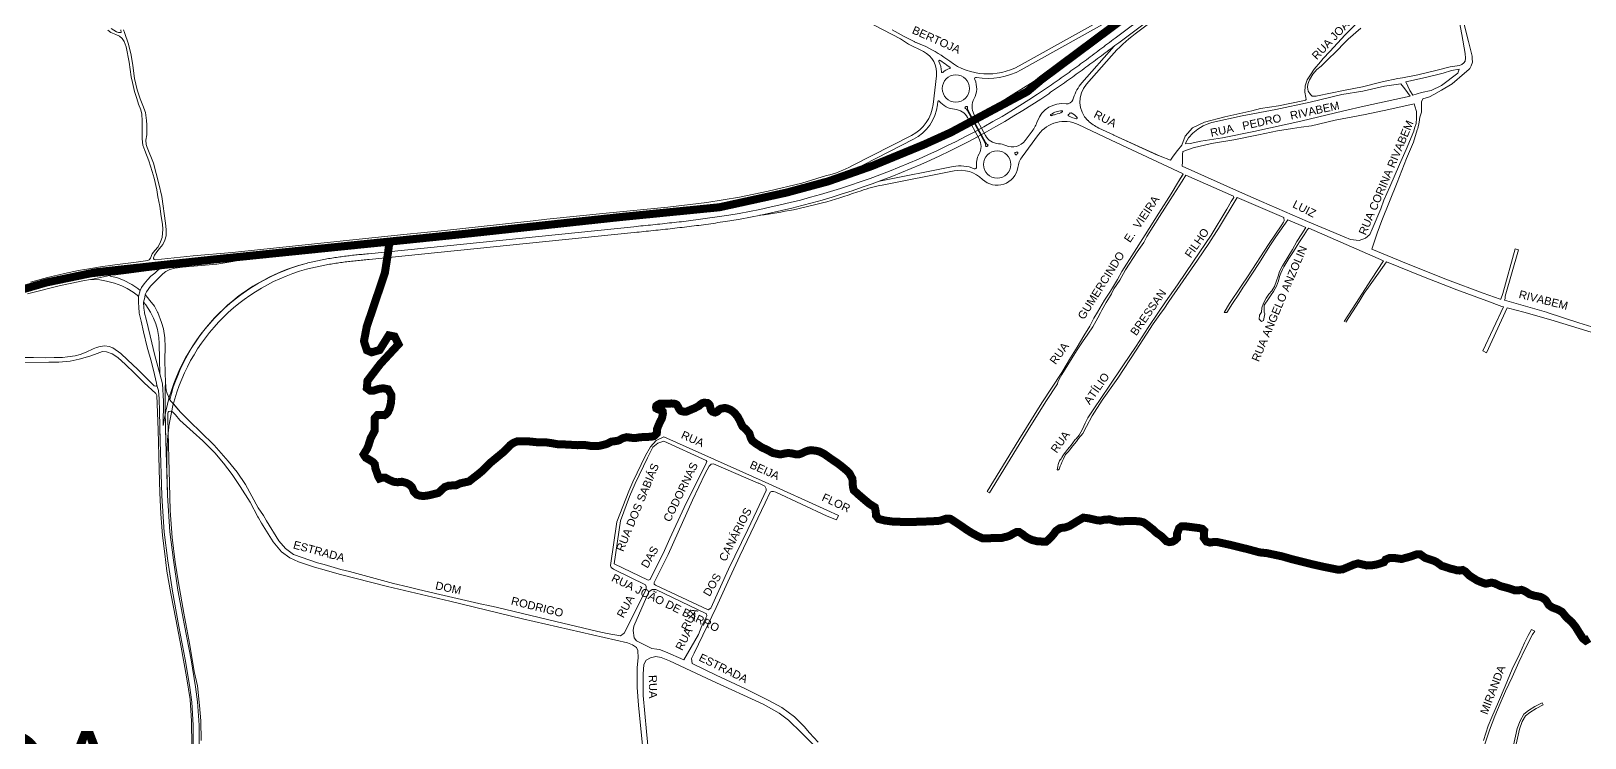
# Model space of a CAD drawing. Header units: millimetres. Extents: x 617885 to 663705, y 7172943 to 7234736.
# Drawn here: x 643034 to 644975, y 7184268 to 7185151 of the extents above; entities that cross this region are included whole.
import ezdxf

# ---------------------------------------------------------------- set-up
doc = ezdxf.new("R2010")
doc.units = ezdxf.units.MM
doc.layers.add('BAIRROS', color=12, linetype='Continuous')
doc.layers.add('TOP_VIAS 10.000', color=7, linetype='Continuous', lineweight=9)
doc.layers.add('VIAS', color=7, linetype='Continuous', lineweight=5)
doc.styles.add('LDUP', font='LDUP.SHX')
doc.styles.get("Standard").update_dxf_attribs({"font": 'arial.ttf'})

msp = doc.modelspace()

# ---------------------------------------------------------------- linework, layer by layer
at = {"layer": 'BAIRROS', "lineweight": 40, "ltscale": 0.3, "const_width": 10}
for points in [[(644490.4, 7185235.3), (644295.8, 7185090.3), (644278.5, 7185075.7), (644182.7, 7185024.5), (644149.3, 7185009.4), (644084.4, 7184982.7), (644029.7, 7184963.5), (643977.4, 7184949.4), (643893.7, 7184931.1), (643770.3, 7184918.9), (643575, 7184897.8), (643261.3, 7184865.8), (643114.5, 7184849.9), (643052.6, 7184837.1), (642969.6, 7184812.9)], [(643467.6, 7184704.1), (643467.6, 7184704.1), (643461.6, 7184702), (643457.3, 7184702.1), (643453.2, 7184705.2), (643454, 7184714.4), (643470, 7184735.4), (643492.8, 7184760), (643488, 7184769.6), (643480.6, 7184771.1), (643469.1, 7184752.7), (643459.1, 7184749.9), (643453.3, 7184752.4), (643449.6, 7184763.8), (643453.1, 7184782.1), (643475.7, 7184848.9), (643479.8, 7184875.1), (643481.4, 7184888.2), (643575, 7184897.8), (643770.3, 7184918.9), (643893.7, 7184931.1), (643977.4, 7184949.4), (644029.7, 7184963.5), (644084.4, 7184982.7), (644149.3, 7185009.4), (644182.7, 7185024.5), (644278.5, 7185075.7), (644295.8, 7185090.3), (644490.4, 7185235.3)], [(644980.5, 7184392.5), (644976, 7184389.8), (644972.4, 7184392.6), (644969.8, 7184396.7), (644963.4, 7184407), (644958.6, 7184413), (644955.5, 7184415.7), (644951.9, 7184418.9), (644949.9, 7184421.4), (644946.5, 7184425.6), (644941.7, 7184428.4), (644934.5, 7184431.1), (644931.3, 7184433.2), (644929.9, 7184434.4), (644927.5, 7184438.3), (644926.1, 7184440.4), (644923.7, 7184442.2), (644922.1, 7184443.2), (644919.6, 7184444.4), (644916.2, 7184445.1), (644911.6, 7184445.9), (644905.8, 7184447.8), (644900.9, 7184451.1), (644897.6, 7184452.6), (644895.8, 7184453.2), (644891.9, 7184452.5), (644887.8, 7184452.4), (644883.7, 7184453.9), (644880, 7184455.1), (644875.9, 7184456.2), (644871.3, 7184457.4), (644869.5, 7184457.9), (644862.2, 7184461.4), (644858.3, 7184462.2), (644852.6, 7184461.1), (644850.7, 7184460.9), (644845.2, 7184462.9), (644840.2, 7184465), (644837.1, 7184467), (644832.3, 7184470), (644830.8, 7184471), (644826.9, 7184474.9), (644825.5, 7184476.3), (644822.2, 7184478), (644818.6, 7184477.3), (644815, 7184477.6), (644810.7, 7184478.9), (644807.2, 7184479.6), (644803.6, 7184480.9), (644801.6, 7184481.5), (644797.8, 7184482.7), (644795.9, 7184483.3), (644791.5, 7184486.6), (644789.9, 7184487.7), (644787.2, 7184489.2), (644775.5, 7184493.1), (644769.1, 7184497.7), (644765.6, 7184497.7), (644756.6, 7184494.6), (644745.9, 7184491.7), (644736.4, 7184493.1), (644731, 7184492.9), (644726, 7184490.9), (644724, 7184487.7), (644715.5, 7184485), (644708.3, 7184483.7), (644702.6, 7184483.6), (644691.7, 7184486.2), (644686.3, 7184484.7), (644672.4, 7184478.8), (644666.8, 7184478.3), (644649.3, 7184481.8), (644636.3, 7184484.7), (644620.5, 7184488.6), (644607.5, 7184491.9), (644597.2, 7184494.9), (644577.9, 7184499), (644568.5, 7184500), (644553.8, 7184504), (644531.4, 7184509.5), (644514.8, 7184513.1), (644511.3, 7184512.9), (644506.7, 7184512.3), (644502.2, 7184513.5), (644498.9, 7184518), (644499.2, 7184522), (644499.4, 7184527.2), (644497, 7184529.4), (644493.5, 7184530.3), (644485.5, 7184531.3), (644474.5, 7184532.7), (644470.9, 7184532.4), (644468.1, 7184530.2), (644465.5, 7184523.4), (644465.4, 7184517.8), (644462.8, 7184515.1), (644459.6, 7184513.3), (644455.8, 7184512.8), (644452.2, 7184513.9), (644448.2, 7184517.9), (644446.9, 7184519.3), (644443.5, 7184521.9), (644440.7, 7184523.7), (644437.9, 7184526), (644435.2, 7184528.7), (644432, 7184531.2), (644428.9, 7184533.7), (644425.2, 7184536.5), (644423, 7184537.7), (644418.6, 7184538.7), (644413.4, 7184539.1), (644401.4, 7184539.1), (644397.8, 7184538.9), (644394.3, 7184538.5), (644389.7, 7184539), (644386.1, 7184539.9), (644381.6, 7184541.1), (644375.3, 7184541), (644369.8, 7184539.7), (644366.1, 7184540), (644355.2, 7184542.5), (644348.4, 7184543.4), (644341.8, 7184539.5), (644331.4, 7184533.2), (644328.1, 7184531.9), (644324.3, 7184530.8), (644322.5, 7184530.8), (644319.2, 7184530.2), (644314.2, 7184526.8), (644310.9, 7184522.2), (644307.2, 7184518.1), (644303.2, 7184514.4), (644301.8, 7184513.3), (644291.1, 7184513.8), (644284.1, 7184515.5), (644279.1, 7184517.9), (644277.5, 7184518.8), (644275.2, 7184520.4), (644272.5, 7184522.6), (644270, 7184524.3), (644268.4, 7184525.3), (644264.8, 7184525.4), (644260.8, 7184523.4), (644256.5, 7184520.8), (644253, 7184519.7), (644249.3, 7184518.8), (644247.5, 7184518.2), (644244, 7184517.8), (644235.1, 7184517.8), (644226.4, 7184517.6), (644222.3, 7184517.6), (644215.7, 7184520.6), (644208.4, 7184524.6), (644201.7, 7184528.9), (644195.3, 7184533.4), (644184.4, 7184540.6), (644182.2, 7184541.9), (644176.9, 7184542), (644169.3, 7184539.5), (644159.1, 7184538.8), (644135.8, 7184538), (644124.6, 7184538), (644110.8, 7184538.4), (644100.2, 7184539.8), (644092.6, 7184541.8), (644089.4, 7184546), (644089, 7184551.3), (644087.9, 7184556.3), (644081.3, 7184560.5), (644076.1, 7184564.8), (644069.9, 7184570.1), (644065.5, 7184573.9), (644061.5, 7184577.8), (644060.5, 7184581.9), (644059.9, 7184591.8), (644056.4, 7184598.4), (644053.6, 7184601.5), (644046, 7184607.8), (644041.4, 7184611.3), (644033, 7184617), (644024.4, 7184623.1), (644018.9, 7184625.9), (644014.5, 7184626.9), (644008.2, 7184627.7), (644004.6, 7184627), (644000.7, 7184625.7), (643996.6, 7184623.7), (643993.2, 7184622.6), (643990.9, 7184622.4), (643988.8, 7184622.6), (643985.8, 7184623.3), (643983, 7184623.8), (643980.9, 7184624), (643978.9, 7184624), (643976.1, 7184623.7), (643971.8, 7184622.7), (643969.3, 7184622.4), (643960.4, 7184624.2), (643955.8, 7184626.7), (643951.7, 7184628.9), (643946.9, 7184630.9), (643943.1, 7184633.5), (643939.4, 7184635.8), (643934.8, 7184639.4), (643932.9, 7184642.8), (643931.1, 7184648.7), (643927.6, 7184652.7), (643924.2, 7184656), (643922.3, 7184657.8), (643919, 7184664.9), (643916.4, 7184669.6), (643912.6, 7184674.3), (643909.6, 7184676.7), (643908, 7184677.9), (643903.8, 7184679.6), (643901.1, 7184680.3), (643899.5, 7184680.2), (643895.2, 7184679.4), (643892.8, 7184677.9), (643891.8, 7184676.8), (643890.9, 7184675.8), (643888.4, 7184674.7), (643887.1, 7184675), (643885.2, 7184675.7), (643883.2, 7184677.8), (643882.4, 7184680.5), (643881.6, 7184684), (643880.5, 7184685.5), (643878.9, 7184686.6), (643874.7, 7184687), (643872.6, 7184686.5), (643870.2, 7184685), (643867.8, 7184682.8), (643862.6, 7184680.1), (643852.6, 7184675.9), (643849.5, 7184675.7), (643845.3, 7184676.8), (643843.3, 7184679.1), (643842.3, 7184681.4), (643840.4, 7184684.4), (643838.5, 7184685.5), (643837.2, 7184685.7), (643833.9, 7184686), (643827.5, 7184685.8), (643819.5, 7184685.9), (643816.5, 7184684.4), (643814.9, 7184683), (643814.5, 7184681.1), (643814.8, 7184679.9), (643816.4, 7184679), (643819, 7184678.1), (643822, 7184677.1), (643822.9, 7184676), (643823.1, 7184673.2), (643822.4, 7184669.8), (643821.8, 7184667.2), (643819.4, 7184662.8), (643817.1, 7184657.4), (643815.8, 7184654.1), (643815.5, 7184648.6), (643811.7, 7184645.1), (643807.7, 7184644.4), (643801.3, 7184644.2), (643794.9, 7184643.8), (643788.4, 7184642.8), (643783.8, 7184643.1), (643781.9, 7184643.3), (643779.9, 7184643.7), (643778, 7184643.9), (643774.5, 7184643), (643772.9, 7184642.6), (643771.6, 7184641.9), (643768.4, 7184640), (643766.8, 7184639.5), (643764.5, 7184639.1), (643763.3, 7184638.9), (643758.6, 7184638.3), (643753.9, 7184635.8), (643750.4, 7184634.7), (643743.9, 7184633.1), (643737.7, 7184632.9), (643733, 7184632.9), (643727, 7184633.9), (643721.8, 7184634.2), (643716.5, 7184633.9), (643711.3, 7184634.1), (643706.2, 7184634.6), (643699.9, 7184634.8), (643692.8, 7184634.9), (643687.9, 7184635.7), (643684.3, 7184636.4), (643676.4, 7184637.5), (643666.4, 7184637.5), (643655.7, 7184638.6), (643649.3, 7184638.9), (643640.9, 7184638.6), (643636.3, 7184636.8), (643632.2, 7184633.9), (643630.3, 7184631.8), (643624.4, 7184625.8), (643608.4, 7184612.6), (643596.7, 7184601.2), (643591.9, 7184597.2), (643588.2, 7184594.4), (643581.1, 7184588.8), (643578.4, 7184588.1), (643569.8, 7184586.2), (643564.9, 7184583.9), (643555.3, 7184583.3), (643550.5, 7184581.6), (643542.5, 7184574.2), (643532.6, 7184571.7), (643528.3, 7184570.9), (643524.2, 7184570.4), (643519.6, 7184570.8), (643515.7, 7184572.1), (643512, 7184575.7), (643509.7, 7184581.2), (643506.6, 7184584.5), (643502.7, 7184586.7), (643497, 7184588.2), (643491.7, 7184587.6), (643487, 7184588.1), (643481.5, 7184590.4), (643476.2, 7184593.3), (643472.6, 7184593.4), (643468.9, 7184592.2), (643467.5, 7184594.5), (643463.9, 7184605), (643463.1, 7184610.1), (643461, 7184612.7), (643456.1, 7184615.8), (643452, 7184618.1), (643450.1, 7184620.8), (643449.2, 7184622.4), (643453.5, 7184629.4), (643455.2, 7184633.6), (643457.9, 7184642.3), (643462.8, 7184651.6), (643463.1, 7184658.3), (643462.9, 7184664.7), (643463.1, 7184667.8), (643466.7, 7184671.7), (643475.2, 7184671.4), (643476.6, 7184672.2), (643479.5, 7184675.2), (643481.6, 7184679.5), (643483.4, 7184686.8), (643483.9, 7184696.5), (643479.8, 7184703.7), (643473.5, 7184705), (643467.6, 7184704.1), (643461.6, 7184702), (643457.3, 7184702.1), (643453.2, 7184705.2), (643454, 7184714.4), (643470, 7184735.4), (643492.8, 7184760), (643488, 7184769.6), (643480.6, 7184771.1), (643469.1, 7184752.7), (643459.1, 7184749.9), (643453.3, 7184752.4), (643449.6, 7184763.8), (643453.1, 7184782.1), (643475.7, 7184848.9), (643479.8, 7184875.1), (643481.4, 7184888.2), (643418.2, 7184881.8), (643261.3, 7184865.8), (643187.9, 7184857.9), (643107.6, 7184848.5), (643052.6, 7184837.1), (642969.6, 7184812.9)], [(644980.5, 7184392.5), (644976, 7184389.8), (644972.4, 7184392.6), (644969.8, 7184396.7), (644963.4, 7184407), (644958.6, 7184413), (644955.5, 7184415.7), (644951.9, 7184418.9), (644949.9, 7184421.4), (644946.5, 7184425.6), (644941.7, 7184428.4), (644934.5, 7184431.1), (644931.3, 7184433.2), (644929.9, 7184434.4), (644927.5, 7184438.3), (644926.1, 7184440.4), (644923.7, 7184442.2), (644922.1, 7184443.2), (644919.6, 7184444.4), (644916.2, 7184445.1), (644911.6, 7184445.9), (644905.8, 7184447.8), (644900.9, 7184451.1), (644897.6, 7184452.6), (644895.8, 7184453.2), (644891.9, 7184452.5), (644887.8, 7184452.4), (644883.7, 7184453.9), (644880, 7184455.1), (644875.9, 7184456.2), (644871.3, 7184457.4), (644869.5, 7184457.9), (644862.2, 7184461.4), (644858.3, 7184462.2), (644852.6, 7184461.1), (644850.7, 7184460.9), (644845.2, 7184462.9), (644840.2, 7184465), (644837.1, 7184467), (644832.3, 7184470), (644830.8, 7184471), (644826.9, 7184474.9), (644825.5, 7184476.3), (644822.2, 7184478), (644818.6, 7184477.3), (644815, 7184477.6), (644810.7, 7184478.9), (644807.2, 7184479.6), (644803.6, 7184480.9), (644801.6, 7184481.5), (644797.8, 7184482.7), (644795.9, 7184483.3), (644791.5, 7184486.6), (644789.9, 7184487.7), (644787.2, 7184489.2), (644775.5, 7184493.1), (644769.1, 7184497.7), (644765.6, 7184497.7), (644756.6, 7184494.6), (644745.9, 7184491.7), (644736.4, 7184493.1), (644731, 7184492.9), (644726, 7184490.9), (644724, 7184487.7), (644715.5, 7184485), (644708.3, 7184483.7), (644702.6, 7184483.6), (644691.7, 7184486.2), (644686.3, 7184484.7), (644672.4, 7184478.8), (644666.8, 7184478.3), (644649.3, 7184481.8), (644636.3, 7184484.7), (644620.5, 7184488.6), (644607.5, 7184491.9), (644597.2, 7184494.9), (644577.9, 7184499), (644568.5, 7184500), (644553.8, 7184504), (644531.4, 7184509.5), (644514.8, 7184513.1), (644511.3, 7184512.9), (644506.7, 7184512.3), (644502.2, 7184513.5), (644498.9, 7184518), (644499.2, 7184522), (644499.4, 7184527.2), (644497, 7184529.4), (644493.5, 7184530.3), (644485.5, 7184531.3), (644474.5, 7184532.7), (644470.9, 7184532.4), (644468.1, 7184530.2), (644465.5, 7184523.4), (644465.4, 7184517.8), (644462.8, 7184515.1), (644459.6, 7184513.3), (644455.8, 7184512.8), (644452.2, 7184513.9), (644448.2, 7184517.9), (644446.9, 7184519.3), (644443.5, 7184521.9), (644440.7, 7184523.7), (644437.9, 7184526), (644435.2, 7184528.7), (644432, 7184531.2), (644428.9, 7184533.7), (644425.2, 7184536.5), (644423, 7184537.7), (644418.6, 7184538.7), (644413.4, 7184539.1), (644401.4, 7184539.1), (644397.8, 7184538.9), (644394.3, 7184538.5), (644389.7, 7184539), (644386.1, 7184539.9), (644381.6, 7184541.1), (644375.3, 7184541), (644369.8, 7184539.7), (644366.1, 7184540), (644355.2, 7184542.5), (644348.4, 7184543.4), (644341.8, 7184539.5), (644331.4, 7184533.2), (644328.1, 7184531.9), (644324.3, 7184530.8), (644322.5, 7184530.8), (644319.2, 7184530.2), (644314.2, 7184526.8), (644310.9, 7184522.2), (644307.2, 7184518.1), (644303.2, 7184514.4), (644301.8, 7184513.3), (644291.1, 7184513.8), (644284.1, 7184515.5), (644279.1, 7184517.9), (644277.5, 7184518.8), (644275.2, 7184520.4), (644272.5, 7184522.6), (644270, 7184524.3), (644268.4, 7184525.3), (644264.8, 7184525.4), (644260.8, 7184523.4), (644256.5, 7184520.8), (644253, 7184519.7), (644249.3, 7184518.8), (644247.5, 7184518.2), (644244, 7184517.8), (644235.1, 7184517.8), (644226.4, 7184517.6), (644222.3, 7184517.6), (644215.7, 7184520.6), (644208.4, 7184524.6), (644201.7, 7184528.9), (644195.3, 7184533.4), (644184.4, 7184540.6), (644182.2, 7184541.9), (644176.9, 7184542), (644169.3, 7184539.5), (644159.1, 7184538.8), (644135.8, 7184538), (644124.6, 7184538), (644110.8, 7184538.4), (644100.2, 7184539.8), (644092.6, 7184541.8), (644089.4, 7184546), (644089, 7184551.3), (644087.9, 7184556.3), (644081.3, 7184560.5), (644076.1, 7184564.8), (644069.9, 7184570.1), (644065.5, 7184573.9), (644061.5, 7184577.8), (644060.5, 7184581.9), (644059.9, 7184591.8), (644056.4, 7184598.4), (644053.6, 7184601.5), (644046, 7184607.8), (644041.4, 7184611.3), (644033, 7184617), (644024.4, 7184623.1), (644018.9, 7184625.9), (644014.5, 7184626.9), (644008.2, 7184627.7), (644004.6, 7184627), (644000.7, 7184625.7), (643996.6, 7184623.7), (643993.2, 7184622.6), (643990.9, 7184622.4), (643988.8, 7184622.6), (643985.8, 7184623.3), (643983, 7184623.8), (643980.9, 7184624), (643978.9, 7184624), (643976.1, 7184623.7), (643971.8, 7184622.7), (643969.3, 7184622.4), (643960.4, 7184624.2), (643955.8, 7184626.7), (643951.7, 7184628.9), (643946.9, 7184630.9), (643943.1, 7184633.5), (643939.4, 7184635.8), (643934.8, 7184639.4), (643932.9, 7184642.8), (643931.1, 7184648.7), (643927.6, 7184652.7), (643924.2, 7184656), (643922.3, 7184657.8), (643919, 7184664.9), (643916.4, 7184669.6), (643912.6, 7184674.3), (643909.6, 7184676.7), (643908, 7184677.9), (643903.8, 7184679.6), (643901.1, 7184680.3), (643899.5, 7184680.2), (643895.2, 7184679.4), (643892.8, 7184677.9), (643891.8, 7184676.8), (643890.9, 7184675.8), (643888.4, 7184674.7), (643887.1, 7184675), (643885.2, 7184675.7), (643883.2, 7184677.8), (643882.4, 7184680.5), (643881.6, 7184684), (643880.5, 7184685.5), (643878.9, 7184686.6), (643874.7, 7184687), (643872.6, 7184686.5), (643870.2, 7184685), (643867.8, 7184682.8), (643862.6, 7184680.1), (643852.6, 7184675.9), (643849.5, 7184675.7), (643845.3, 7184676.8), (643843.3, 7184679.1), (643842.3, 7184681.4), (643840.4, 7184684.4), (643838.5, 7184685.5), (643837.2, 7184685.7), (643833.9, 7184686), (643827.5, 7184685.8), (643819.5, 7184685.9), (643816.5, 7184684.4), (643814.9, 7184683), (643814.5, 7184681.1), (643814.8, 7184679.9), (643816.4, 7184679), (643819, 7184678.1), (643822, 7184677.1), (643822.9, 7184676), (643823.1, 7184673.2), (643822.4, 7184669.8), (643821.8, 7184667.2), (643819.4, 7184662.8), (643817.1, 7184657.4), (643815.8, 7184654.1), (643815.5, 7184648.6), (643811.7, 7184645.1), (643807.7, 7184644.4), (643801.3, 7184644.2), (643794.9, 7184643.8), (643788.4, 7184642.8), (643783.8, 7184643.1), (643781.9, 7184643.3), (643779.9, 7184643.7), (643778, 7184643.9), (643774.5, 7184643), (643772.9, 7184642.6), (643771.6, 7184641.9), (643768.4, 7184640), (643766.8, 7184639.5), (643764.5, 7184639.1), (643763.3, 7184638.9), (643758.6, 7184638.3), (643753.9, 7184635.8), (643750.4, 7184634.7), (643743.9, 7184633.1), (643737.7, 7184632.9), (643733, 7184632.9), (643727, 7184633.9), (643721.8, 7184634.2), (643716.5, 7184633.9), (643711.3, 7184634.1), (643706.2, 7184634.6), (643699.9, 7184634.8), (643692.8, 7184634.9), (643687.9, 7184635.7), (643684.3, 7184636.4), (643676.4, 7184637.5), (643666.4, 7184637.5), (643655.7, 7184638.6), (643649.3, 7184638.9), (643640.9, 7184638.6), (643636.3, 7184636.8), (643632.2, 7184633.9), (643630.3, 7184631.8), (643624.4, 7184625.8), (643608.4, 7184612.6), (643596.7, 7184601.2), (643591.9, 7184597.2), (643588.2, 7184594.4), (643581.1, 7184588.8), (643578.4, 7184588.1), (643569.8, 7184586.2), (643564.9, 7184583.9), (643555.3, 7184583.3), (643550.5, 7184581.6), (643542.5, 7184574.2), (643532.6, 7184571.7), (643528.3, 7184570.9), (643524.2, 7184570.4), (643519.6, 7184570.8), (643515.7, 7184572.1), (643512, 7184575.7), (643509.7, 7184581.2), (643506.6, 7184584.5), (643502.7, 7184586.7), (643497, 7184588.2), (643491.7, 7184587.6), (643487, 7184588.1), (643481.5, 7184590.4), (643476.2, 7184593.3), (643472.6, 7184593.4), (643468.9, 7184592.2), (643467.5, 7184594.5), (643463.9, 7184605), (643463.1, 7184610.1), (643461, 7184612.7), (643456.1, 7184615.8), (643452, 7184618.1), (643450.1, 7184620.8), (643449.2, 7184622.4), (643453.5, 7184629.4), (643455.2, 7184633.6), (643457.9, 7184642.3), (643462.8, 7184651.6), (643463.1, 7184658.3), (643462.9, 7184664.7), (643463.1, 7184667.8), (643466.7, 7184671.7), (643475.2, 7184671.4), (643476.6, 7184672.2), (643479.5, 7184675.2), (643481.6, 7184679.5), (643483.4, 7184686.8), (643483.9, 7184696.5), (643479.8, 7184703.7), (643473.5, 7184705), (643467.6, 7184704.1), (643461.6, 7184702), (643457.3, 7184702.1), (643453.2, 7184705.2)]]:
    msp.add_lwpolyline(points, dxfattribs=at)
at = {"layer": 'VIAS', "color": 253}
for p, q in [((644413.2, 7185147.7), (644480.4, 7185198.3)), ((644270.8, 7185102.9), (644415.7, 7185183.4)), ((644346.5, 7185086.6), (644387, 7185132.4)), ((644166.1, 7185059), (644166.6, 7185063.3)), ((644203.3, 7185052.4), (644225.7, 7185011.1)), ((644203.8, 7185043.1), (644218.2, 7185016.6)), ((644204.2, 7185052.9), (644226.6, 7185011.6)), ((644211.7, 7185047.4), (644226.1, 7185020.9)), ((644059.1, 7184976.7), (644136.2, 7185016)), ((644093.6, 7184963.7), (644185.8, 7184981.9)), ((644097, 7184958.8), (644186.9, 7184976.5)), ((643455.2, 7184873.1), (643786.6, 7184906.8))]:
    msp.add_line(p, q, dxfattribs=at)
for points in [[(644388.2, 7185142.4), (644473.9, 7185206.9, -0.000104), (644483.5, 7185214.1, -0.000469), (644493.1, 7185221.3, -0.000781), (644502.7, 7185228.5, -0.001094), (644512.3, 7185235.7, -0.001406), (644522, 7185242.8, -0.001719), (644531.8, 7185249.8, -0.002031), (644541.6, 7185256.8, -0.002344), (644551.4, 7185263.7, -0.002656), (644561.4, 7185270.5, -0.003021), (644571.4, 7185277.2, -0.003021)], [(644392.6, 7185136.7), (644478.2, 7185201.1, -0.000104), (644487.8, 7185208.4, -0.000469), (644497.4, 7185215.6, -0.000781), (644507, 7185222.7, -0.001094), (644516.6, 7185229.9, -0.001406), (644526.3, 7185236.9, -0.001719), (644536, 7185244, -0.002031), (644545.7, 7185250.9, -0.002344), (644555.5, 7185257.8, -0.002656), (644565.4, 7185264.5, -0.003021), (644575.4, 7185271.2, -0.003021)], [(644412.6, 7185188), (644268.1, 7185107.7, -0.294832), (644181.5, 7185113.4, 0.044129), (644151.5, 7185131.9), (644137.5, 7185137.8, -0.022535), (644137, 7185138), (644124.7, 7185144.6), (644109.5, 7185152.6)], [(643178.1, 7185021.6), (643177, 7185015.1), (643177.5, 7185009.6), (643178.7, 7185005.7), (643186.6, 7184986.3), (643193.4, 7184960.3), (643196.9, 7184944.7), (643201.7, 7184911.3), (643202.4, 7184903.2), (643202.4, 7184895.6), (643200.7, 7184889.9), (643198.1, 7184884.7), (643194.1, 7184879.4), (643190.8, 7184875.4), (643188, 7184871.2), (643186.8, 7184868), (643186.6, 7184867), (643187.3, 7184866), (643188.7, 7184865.5), (643236, 7184870.6), (643284.8, 7184874.5), (643400, 7184886.8), (643499.6, 7184897.2), (643550.1, 7184902), (643660.8, 7184914.3), (643678.1, 7184916.1), (643752.2, 7184923.6), (643829.4, 7184931.1), (643877.8, 7184937), (643918.8, 7184943.7), (643954.6, 7184951.1), (643996.5, 7184961.2), (644027.7, 7184970.6, 0.060679), (644059.3, 7184982.9), (644133.7, 7185020.9, 0.2504), (644160.7, 7185059.6), (644164.9, 7185095.2, 0.31609), (644148.5, 7185125.6), (644130, 7185134.8), (644119.8, 7185141.6), (644076.7, 7185163.8)], [(644388.2, 7185142.4, -0.000101), (644378.7, 7185135.2, -0.000455), (644369.1, 7185128, -0.000758), (644359.5, 7185120.8, -0.001061), (644349.8, 7185113.7, -0.001364), (644340.2, 7185106.6, -0.001667), (644330.5, 7185099.6, -0.00197), (644320.7, 7185092.6, -0.002273), (644310.9, 7185085.7, -0.002576), (644301.1, 7185079, -0.002929), (644291.1, 7185072.3, -0.002929)], [(644392.6, 7185136.7, -0.000101), (644383, 7185129.4, -0.000455), (644373.4, 7185122.2, -0.000758), (644363.8, 7185115, -0.001061), (644354.1, 7185107.9, -0.001364), (644344.4, 7185100.8, -0.001667), (644334.7, 7185093.7, -0.00197), (644324.9, 7185086.7, -0.002273), (644315, 7185079.8, -0.002576), (644305.1, 7185073, -0.002929), (644295.1, 7185066.3, -0.002929)], [(644383.5, 7185120.2), (644352.4, 7185084.9, 0.401013), (644354.2, 7185039.3)], [(644266.5, 7184980.7, -0.123033), (644272, 7184994.2), (644292.5, 7185022.1, -0.358623), (644341.8, 7185034.5), (644383.1, 7185015), (644473.3, 7184972.8)], [(644275.8, 7185014.6), (644284.3, 7185026, 0.072989), (644291.1, 7185038.9)], [(643786.6, 7184906.8, 0.000101), (643798.6, 7184908, 0.000455), (643810.5, 7184909.2, 0.000758), (643822.4, 7184910.5, 0.001061), (643834.3, 7184911.8, 0.001364), (643846.2, 7184913.1, 0.001667), (643858.1, 7184914.6, 0.00197), (643870, 7184916.1, 0.002273), (643881.9, 7184917.7, 0.002576), (643893.7, 7184919.4, 0.002929), (643905.5, 7184921.3, 0.002929)], [(643243.5, 7184259.1), (643243.6, 7184284.3), (643241.5, 7184313.5), (643239.3, 7184332.2), (643233.5, 7184365.6), (643225.2, 7184408.8), (643217.2, 7184452.7), (643211.5, 7184490.4), (643207.1, 7184525.8), (643204, 7184571), (643204, 7184578.3, -0.000278), (643203.8, 7184586.2, -0.00125), (643203.6, 7184594.2, -0.002083), (643203.4, 7184602.2, -0.002917), (643203.3, 7184610.1, -0.00375), (643203.3, 7184618.1, -0.004583), (643203.5, 7184626, -0.005417), (643203.8, 7184633.9, -0.00625), (643204.3, 7184641.8, -0.007084), (643205, 7184649.7, -0.008056), (643205.9, 7184657.5, -0.300481), (643377.6, 7184853.6, -0.008056), (643385.2, 7184855.6, -0.007084), (643392.9, 7184857.3, -0.00625), (643400.7, 7184858.8, -0.005417), (643408.5, 7184860.2, -0.004583), (643416.4, 7184861.4, -0.00375), (643424.2, 7184862.5, -0.002917), (643432.1, 7184863.4, -0.002083), (643440, 7184864.3, -0.00125), (643448, 7184865.2, -0.000278), (643455.9, 7184866), (643787.4, 7184899.6)], [(643787.4, 7184899.6, 0.000101), (643799.3, 7184900.8, 0.000455), (643811.2, 7184902.1, 0.000758), (643823.2, 7184903.3, 0.001061), (643835.1, 7184904.6, 0.001364), (643847.1, 7184906, 0.001667), (643859, 7184907.4, 0.00197), (643870.9, 7184908.9, 0.002273), (643882.9, 7184910.6, 0.002576), (643894.8, 7184912.3, 0.002929), (643906.7, 7184914.2, 0.002929)], [(643455.2, 7184873.1, 0.000278), (643447.2, 7184872.3, 0.00125), (643439.3, 7184871.5, 0.002083), (643431.3, 7184870.6, 0.002917), (643423.3, 7184869.6, 0.00375), (643415.3, 7184868.5, 0.004583), (643407.4, 7184867.3, 0.005417), (643399.4, 7184865.9, 0.00625), (643391.5, 7184864.3, 0.007083), (643383.6, 7184862.6, 0.008055), (643375.7, 7184860.5, 0.008055)]]:
    msp.add_lwpolyline(points, format="xyb", dxfattribs=at)
at = {"layer": 'VIAS', "color": 253, "flags": 128}
for points in [[(644433, 7185196.5), (644366.7, 7185146.4), (644321.4, 7185112.5), (644301.3, 7185098.4), (644285.6, 7185087.6), (644261.7, 7185072.6), (644240.3, 7185059.5), (644216.1, 7185046), (644184.4, 7185029.7), (644165.2, 7185020.1), (644139.3, 7185008.4), (644111, 7184996.5), (644091.7, 7184988.6), (644068.8, 7184980.4), (644039.8, 7184970.5), (644028.2, 7184966.4), (644011.7, 7184961.7), (643980.2, 7184953.2), (643943.1, 7184944.8), (643894.3, 7184935.7), (643855, 7184930.4), (643812.6, 7184925.9), (643812.5, 7184925.9), (643747.7, 7184919.3), (643727, 7184917.2), (643725.7, 7184917.1), (643724.3, 7184917), (643723.2, 7184916.8), (643721.7, 7184916.7), (643720.3, 7184916.5), (643673.8, 7184911.7), (643664.3, 7184910.7), (643547.9, 7184898.6), (643468.3, 7184890.6), (643400, 7184883.5), (643394.9, 7184883), (643302.5, 7184873.3), (643285.1, 7184871.5), (643219.5, 7184865.3), (643185.4, 7184861.8), (643159.7, 7184859), (643142.1, 7184857.2), (643131.1, 7184856.1), (643115.5, 7184853.8), (643086.1, 7184848.3), (643055.9, 7184841.6), (643027, 7184833.9)], [(644440, 7185193.5), (644369.2, 7185140.3), (644334.1, 7185114), (644312.9, 7185098.7), (644293.3, 7185085.2), (644266.7, 7185068.1), (644241.7, 7185053), (644218.9, 7185040.1), (644189.8, 7185025), (644166.1, 7185013.4), (644146.8, 7185004.5), (644116.5, 7184991.6), (644090.7, 7184981.6), (644067.1, 7184973), (644042.6, 7184964.8), (644028.3, 7184959.5), (644013.5, 7184955.2), (643981.8, 7184946.6), (643944.4, 7184938.2), (643895.4, 7184929), (643855.8, 7184923.7), (643813, 7184919.1), (643813, 7184919.1), (643748.4, 7184912.6), (643725, 7184910.2), (643723.8, 7184910.1), (643666.4, 7184904.1), (643559.6, 7184892.9), (643481.3, 7184884.9), (643400, 7184876.8), (643387.2, 7184875.5), (643305.1, 7184866.9), (643297.8, 7184866), (643220.2, 7184858.2), (643186.1, 7184854.8), (643160.5, 7184852), (643142.8, 7184850.2), (643131.9, 7184849), (643116.6, 7184846.9), (643087.6, 7184841.4), (643057.6, 7184834.7), (643028.9, 7184827.1)], [(644811.1, 7185202.1), (644821.4, 7185146.8), (644825.6, 7185123), (644825.8, 7185117.2), (644825.5, 7185113.7), (644823.8, 7185111.5), (644821.2, 7185109.5), (644818.2, 7185108.4), (644806.8, 7185106.5), (644788.8, 7185102), (644766.4, 7185096.7), (644747.1, 7185092.7), (644741.3, 7185091.8), (644721.6, 7185087.9), (644697.2, 7185081.7), (644673.3, 7185077), (644641, 7185070.2), (644639.3, 7185069.7), (644634.5, 7185069.9), (644632.1, 7185071.8), (644629.3, 7185076), (644628.5, 7185081.2), (644628.9, 7185084.9), (644631, 7185090.2), (644635.2, 7185097.4), (644640.2, 7185103), (644645.5, 7185107.5), (644657.9, 7185119.9), (644660.3, 7185121.7), (644679.1, 7185141), (644695, 7185154.8)], [(644656.2, 7185125.8), (644675.6, 7185146.7), (644694, 7185164.9)], [(644822.8, 7185164.6), (644829.7, 7185138.3), (644834.1, 7185119.9), (644834.2, 7185117.1), (644834.5, 7185112.5), (644833.1, 7185107.9), (644831.3, 7185104.3), (644830.1, 7185103), (644824.6, 7185098.7), (644809.4, 7185085.2), (644796, 7185077.2), (644786.4, 7185072.1), (644780.8, 7185069.1), (644772.4, 7185066.4), (644770.8, 7185062.6), (644771, 7185056.1), (644770.8, 7185050.1), (644768.7, 7185043.7), (644767.9, 7185037.5), (644766.2, 7185029.5), (644765.7, 7185027.8), (644761.1, 7185012.5), (644752, 7184991.9), (644740.4, 7184962), (644721.2, 7184914.6), (644715.4, 7184898.7), (644708.8, 7184878.9), (644754.1, 7184860), (644803.4, 7184840.5), (644848, 7184823.7), (644869.4, 7184816.3), (644870.2, 7184816.1), (644872.6, 7184823.4), (644888.1, 7184879.1), (644892.1, 7184878), (644875.5, 7184819.9), (644875.6, 7184817), (644874.7, 7184814.9), (644927.1, 7184800), (644928.1, 7184799.7), (644967.5, 7184786.9), (645000, 7184776.6)], [(644367.6, 7185030.1), (644386.1, 7185021.4), (644386.4, 7185021.2), (644444.2, 7184995), (644457.3, 7184989.9), (644460.6, 7184995.1), (644466.1, 7185002.1), (644471.5, 7185008.7), (644475.6, 7185019.9), (644485, 7185030.2), (644499.7, 7185037.3), (644525.4, 7185044.1), (644559.1, 7185051.6), (644569.7, 7185054.5), (644592.2, 7185057.9), (644622.7, 7185064.1), (644625.8, 7185065), (644626.7, 7185065.9), (644626.6, 7185068.4), (644625, 7185074.8), (644625.4, 7185083), (644627.9, 7185090.2), (644632.1, 7185096.7), (644637, 7185103.6), (644644.9, 7185112.9), (644648.1, 7185117.1), (644656.2, 7185125.8)], [(644682.2, 7184891), (644674.5, 7184894), (644628.3, 7184913.3), (644599.6, 7184925.9), (644570.9, 7184938.2), (644543.6, 7184950.4), (644472, 7184982.3), (644472.2, 7184987.8), (644472.3, 7184993), (644472.3, 7184997.2), (644472.7, 7185000.7), (644485.6, 7185005.4), (644508.6, 7185010.9), (644536.5, 7185015.2), (644567.4, 7185021.7), (644590.9, 7185026.7), (644609.6, 7185029.5), (644620.4, 7185031), (644633.6, 7185033), (644663, 7185039.7), (644700.4, 7185046.8), (644730.3, 7185053.1), (644761.7, 7185060.4), (644762.5, 7185057.3), (644764.6, 7185050.8), (644764.7, 7185042.4), (644764.1, 7185035.8), (644762.2, 7185030), (644761.3, 7185026.1), (644751.6, 7185003.4), (644743.4, 7184984.6), (644731.2, 7184956.8), (644723.8, 7184940), (644720, 7184929.2), (644709.4, 7184903.7), (644706.3, 7184896.9), (644700.9, 7184892.3), (644692.9, 7184889.6), (644682.2, 7184891)], [(644386.4, 7185021.2), (644442, 7184995.9)], [(643029.4, 7184823.1), (643070.4, 7184833.3), (643084.8, 7184836.3), (643098.3, 7184839), (643108.1, 7184841), (643112.3, 7184841.8), (643131.7, 7184845.9)], [(643108.1, 7184841), (643112, 7184840.7), (643119.7, 7184840.3), (643128.1, 7184838.8), (643137.8, 7184836.4), (643147.2, 7184832.9), (643153.9, 7184829.5), (643161.2, 7184825), (643166.1, 7184821.3), (643167.7, 7184819.5), (643167.9, 7184813.1), (643168.2, 7184805.5), (643168.7, 7184800), (643168.8, 7184798.7), (643171.1, 7184788.9), (643174.3, 7184775.3), (643178.9, 7184756.4), (643184, 7184737.8), (643187.9, 7184722.4), (643190.4, 7184711.3), (643190.7, 7184708.3), (643189.5, 7184707.5), (643187.6, 7184708.1), (643167, 7184728.4), (643154.1, 7184740.7), (643145.9, 7184748.3), (643136, 7184755.6), (643131.3, 7184757.2), (643126, 7184758.1), (643119.8, 7184757.1), (643115.6, 7184756.1)], [(643169.8, 7184827.3), (643167.7, 7184819.5)], [(643175.6, 7184818.4), (643174.8, 7184815.4), (643174.3, 7184812.7), (643174.7, 7184805), (643175.4, 7184800)], [(643193.7, 7184761), (643193.2, 7184768.6), (643191.7, 7184778.3), (643189.6, 7184785.6), (643186.8, 7184792.5), (643183.9, 7184798.5), (643182.9, 7184800), (643180, 7184804.6), (643177.1, 7184809.3), (643174.3, 7184812.7)], [(643175.4, 7184800), (643175.5, 7184799), (643177.3, 7184791.4), (643182.5, 7184770.4)], [(643182.5, 7184770.4), (643188.5, 7184746.1), (643194.6, 7184723.2), (643194.2, 7184741.5), (643193.7, 7184761)], [(643115.6, 7184756.1), (643111.4, 7184754.3), (643102.3, 7184750), (643095, 7184747.3), (643088.7, 7184745.7), (643079.2, 7184744.2), (643073, 7184743.5), (643062.7, 7184743.3), (643052.2, 7184743.2), (643036.9, 7184743.4), (643022, 7184743.5), (642999.8, 7184743.7), (642987.5, 7184743.4), (642973.3, 7184740.9)], [(643236.4, 7184259.2), (643236.4, 7184284.1), (643234.4, 7184312.8), (643232.2, 7184331.1), (643226.5, 7184364.3), (643218.2, 7184407.5), (643210.2, 7184451.5), (643204.4, 7184489.4), (643200, 7184525.1), (643196.9, 7184570.7), (643195, 7184639.1), (643194.2, 7184676.1), (643193.7, 7184691.9), (643192.7, 7184702), (643191.4, 7184707.3), (643190.6, 7184709.8)], [(643321.7, 7184536.3), (643317.8, 7184543), (643317, 7184544.2), (643307.3, 7184562.9), (643294.9, 7184582.1), (643285.1, 7184597.1), (643273.9, 7184611.5), (643263.4, 7184624.2), (643248.4, 7184639.2), (643236.4, 7184650), (643219.7, 7184665.2), (643214.2, 7184671.7), (643210.5, 7184675.6), (643207.8, 7184676.5), (643205.9, 7184676), (643205, 7184675), (643204.5, 7184674.1), (643204.4, 7184670.9), (643204.4, 7184667.3), (643205.6, 7184617.3), (643206.6, 7184586.4), (643207.5, 7184552.2), (643210.1, 7184518.4), (643213.7, 7184487.6), (643217.8, 7184462), (643224.4, 7184424.2), (643232.1, 7184384.2), (643237.4, 7184351.2), (643241.5, 7184333.4), (643244.1, 7184308.9), (643245.8, 7184289.6), (643246.2, 7184265)], [(643210.5, 7184675.6), (643209.2, 7184676)], [(643195, 7184639.1), (643194.7, 7184653.6)], [(643804.8, 7184465.4), (643807, 7184466.1), (643824.9, 7184502.2), (643831.9, 7184517.4), (643849.5, 7184556), (643877.1, 7184611.4), (643877.9, 7184613.6), (643877.2, 7184614.7), (643824.2, 7184639.1), (643816.9, 7184636.4), (643810.7, 7184631.6), (643803.8, 7184618), (643788.5, 7184586.1), (643781.3, 7184570), (643770.3, 7184539.3)], [(643781.3, 7184570), (643770.3, 7184539.3), (643762.2, 7184485.8), (643804.8, 7184465.4)], [(643804.4, 7184191.7), (643792.7, 7184309.2), (643790.8, 7184331.3), (643790.8, 7184356), (643792.3, 7184368.1), (643791.8, 7184377.3), (643790.3, 7184381), (643785, 7184384.6), (643778.7, 7184387), (643647.5, 7184416.8), (643557, 7184439.1), (643528.6, 7184445.6), (643479, 7184457.3), (643418.8, 7184472.8), (643400, 7184478.1), (643387.7, 7184481.6), (643367.7, 7184488.1), (643356.8, 7184493.2), (643346.5, 7184500.6), (643336.3, 7184513.2), (643321.7, 7184536.3)], [(643826.2, 7184375.7), (643849.2, 7184365.8), (643867.4, 7184397.6), (643871.9, 7184408.2), (643877.9, 7184420.8), (643877.7, 7184423.4), (643814.4, 7184453.8), (643809.5, 7184453.8), (643805.5, 7184450.8)], [(643805.5, 7184450.8), (643786.8, 7184407.8), (643786, 7184402.2), (643787.2, 7184393.2), (643790.1, 7184389.4), (643809.2, 7184380.1), (643815.7, 7184379)], [(643818.8, 7184378.8), (643815.7, 7184379)], [(643818.8, 7184378.8), (643826.2, 7184375.7)], [(644013.6, 7184257), (643996.4, 7184274.7), (643979.9, 7184290.2), (643968.5, 7184299.2), (643948.2, 7184310.5), (643884.6, 7184339.7), (643831.3, 7184364.7), (643821.1, 7184368.6), (643814.1, 7184369.8), (643807.4, 7184368.4), (643802.3, 7184365.3), (643799.4, 7184359.8), (643798.3, 7184347.9), (643798.4, 7184321), (643802.6, 7184276.4), (643805.9, 7184241.5)]]:
    msp.add_lwpolyline(points, dxfattribs=at)
at = {"layer": 'VIAS', "color": 253}
for points in [[(643033.1, 7184837.6), (643054.4, 7184843.4), (643075.6, 7184848.2), (643093, 7184852.1), (643105.9, 7184854.3), (643120.3, 7184856.6), (643138.5, 7184859.2), (643165, 7184862.4), (643173.8, 7184863.7), (643179.4, 7184864.5), (643181.4, 7184865.4), (643182.9, 7184867.4), (643184.9, 7184872.8), (643188.3, 7184876.9), (643192.5, 7184881.7), (643195.5, 7184887.8), (643197.3, 7184893.3), (643198.3, 7184903.9), (643197.8, 7184910.1), (643196.3, 7184919.5), (643194.5, 7184932.4), (643192.2, 7184944.2), (643190.8, 7184952.8), (643187.5, 7184967.4), (643185, 7184975.8), (643180.7, 7184989), (643175.8, 7185001.9), (643173.3, 7185008.6), (643172.6, 7185016.5), (643172.3, 7185022.4), (643172.5, 7185032.7), (643172.6, 7185039.2), (643172, 7185047.3), (643170.8, 7185052.7), (643168, 7185060), (643165.7, 7185066.9), (643162.8, 7185075.7), (643160.5, 7185086.8), (643158.8, 7185094.1), (643156.3, 7185112.5), (643152.4, 7185131.7), (643150.1, 7185138), (643147.4, 7185142), (643144.1, 7185144.9), (643139.5, 7185147), (643133.4, 7185149.5), (643129.6, 7185152.5)], [(643133.6, 7185154.5), (643140.6, 7185150.4), (643143.1, 7185149.6), (643145.6, 7185149.4), (643146.1, 7185149.5), (643145.8, 7185152.7)], [(643149.3, 7185152.6), (643150.4, 7185149.6), (643155.6, 7185134.7), (643158.8, 7185120.9), (643160.7, 7185108.2), (643162.9, 7185091.9), (643166.1, 7185077.8), (643170, 7185066.5), (643173.3, 7185058.1), (643176.8, 7185049.3), (643177.8, 7185039.5), (643178.1, 7185033.9), (643178.1, 7185021.6)], [(644151.5, 7185131.9), (644137.2, 7185137.9)], [(644472.7, 7184973), (644473.3, 7184972.8), (644467.5, 7184963.3), (644458.1, 7184948), (644442.6, 7184923.8), (644425.5, 7184896.6), (644411.8, 7184875.1), (644396.4, 7184850.8), (644391, 7184841), (644382.2, 7184826.2), (644375, 7184815.2), (644366.3, 7184799.9), (644361.7, 7184792.5), (644356.6, 7184782.6), (644349.1, 7184770.5), (644340.5, 7184756.4), (644332.3, 7184742.9), (644321.4, 7184724.9), (644296.5, 7184687), (644267.7, 7184640.4), (644228.4, 7184575.9), (644231.1, 7184574.5), (644279.5, 7184652.9), (644301.7, 7184688.5), (644316, 7184710.4), (644316.7, 7184712.8), (644318.4, 7184716.5), (644321.4, 7184722.1), (644328.9, 7184734.2), (644339.7, 7184751.8)], [(644339.7, 7184751.8), (644347.3, 7184763), (644354.1, 7184772.7), (644360.1, 7184781.9), (644366.5, 7184792.8), (644369.9, 7184799.1), (644371.6, 7184802.4), (644376.9, 7184812.2), (644381.1, 7184818.8), (644383.4, 7184823), (644386.7, 7184829.2), (644393.9, 7184840.1), (644400.9, 7184853), (644415.6, 7184875.4), (644424, 7184887), (644426.1, 7184891.2), (644427.7, 7184894.6), (644443.5, 7184919.7), (644457.1, 7184940.5), (644471.8, 7184963.9), (644476.4, 7184971.3), (644536, 7184945.1), (644536.5, 7184943.2), (644533.3, 7184938.5), (644527.5, 7184928.7), (644508.1, 7184896.1), (644485.9, 7184863.9), (644465.9, 7184834), (644451.2, 7184812.8), (644442.4, 7184800)], [(644473.2, 7184972.6), (644467.5, 7184963.3)], [(644371.9, 7184690), (644391.6, 7184717.8), (644414.4, 7184752.5), (644435.5, 7184785.6), (644445.9, 7184800), (644448.8, 7184803.9), (644455.4, 7184813.3), (644469.4, 7184833.7), (644491.2, 7184865.2), (644505.2, 7184885.7), (644514.9, 7184900.8), (644517.4, 7184904.5), (644540.5, 7184943.2), (644599, 7184918.5), (644599.2, 7184914.3), (644598.5, 7184912.3), (644596.3, 7184909.1), (644579.7, 7184884.7), (644554.4, 7184845.3), (644545.7, 7184832.6), (644531.2, 7184811), (644524.4, 7184799.7), (644527.9, 7184799.6), (644534.8, 7184810.8), (644542.8, 7184822.7), (644548.3, 7184831.3), (644549.3, 7184832.9), (644568.5, 7184862.3), (644581.3, 7184882.9), (644589, 7184894), (644603.8, 7184915.4), (644626.3, 7184905.9), (644621.3, 7184897.9), (644615.1, 7184888.5), (644609.7, 7184878.2), (644603.8, 7184868.9), (644599.4, 7184861.4), (644597.3, 7184858), (644593.6, 7184850.8), (644592, 7184844.9), (644589.6, 7184839), (644587.3, 7184832.2), (644584.1, 7184826.8), (644580, 7184822.4), (644577, 7184817.5), (644573.6, 7184811.5), (644571.5, 7184805.4), (644571, 7184800), (644568.5, 7184796.5), (644567.9, 7184791.2), (644571, 7184788.4), (644573.4, 7184789.5), (644575.3, 7184797.9), (644574.4, 7184800), (644574.3, 7184801.8), (644574.5, 7184804.5), (644574.5, 7184808.6), (644579.6, 7184816.6), (644583.2, 7184821.7), (644586, 7184825.8), (644589.8, 7184832.6), (644592.4, 7184839.1), (644593.6, 7184844.5), (644595.2, 7184848.7), (644597.3, 7184853.5), (644598.8, 7184856.6), (644605, 7184867.1), (644610.8, 7184875.7), (644617.6, 7184886.8), (644624.2, 7184896.5), (644628.3, 7184903.5), (644630.1, 7184904.8), (644703.3, 7184872.9), (644723.4, 7184864.3), (644708.5, 7184841.2), (644688.7, 7184810.8), (644674.4, 7184788.6)], [(643297.8, 7184866), (643285.9, 7184863.2), (643265.8, 7184860.2), (643241.6, 7184858), (643223, 7184856.3), (643213.4, 7184854.9), (643207.1, 7184853.5), (643201.9, 7184850.7), (643198.4, 7184848), (643190.7, 7184840.5), (643183, 7184832.5), (643177.9, 7184825.6), (643176.3, 7184822), (643175.6, 7184818.4)], [(644982.8, 7184775), (644932.5, 7184790.3), (644898.8, 7184800), (644879.8, 7184804.9), (644877.9, 7184805.4), (644852.1, 7184749.4), (644847.7, 7184751.9), (644873.3, 7184806.7), (644871.2, 7184807.2), (644852.4, 7184814.2), (644814.9, 7184828.1), (644771.2, 7184845.2), (644727.3, 7184862.9), (644717.2, 7184848.8), (644704.6, 7184831.1), (644699.2, 7184823.6), (644693.1, 7184813.5), (644676.2, 7184787.7)], [(643188.4, 7184853.1), (643177.4, 7184851.6), (643162, 7184849.6), (643139.5, 7184846.9), (643133.1, 7184846.3), (643131.7, 7184845.9)], [(643131.7, 7184845.9), (643133.1, 7184845.2), (643141.6, 7184842.8), (643149.2, 7184840.2), (643159.7, 7184834.8), (643166.9, 7184829.6), (643169.8, 7184827.3), (643171.8, 7184830.7), (643175, 7184835.5)], [(643175, 7184835.5), (643179.2, 7184840.6), (643183.5, 7184844.9), (643188.3, 7184848.8), (643191.4, 7184851.6)], [(643191.4, 7184851.6), (643193.8, 7184853.8), (643188.4, 7184853.1)], [(643176.3, 7184822), (643182.2, 7184814.8), (643187.7, 7184807.7), (643191.8, 7184800), (643192, 7184799.6), (643196.7, 7184787.3), (643199, 7184779.2), (643200.6, 7184768.2), (643201.3, 7184756.2), (643201, 7184740.8), (643201.4, 7184723.3), (643201.5, 7184713.4), (643201.9, 7184706.3), (643202.6, 7184702.8), (643203.9, 7184698.6), (643205.2, 7184694.8), (643206.8, 7184690.9), (643220.2, 7184675.1), (643232.3, 7184663.2), (643245.5, 7184650.5), (643262.5, 7184633.9), (643280.1, 7184613.9), (643291.1, 7184600.3), (643301.6, 7184584.6), (643317.3, 7184555.8), (643324, 7184546), (643327.9, 7184539.4), (643343.1, 7184514.3), (643351.5, 7184504.7), (643361.4, 7184497.3), (643391.5, 7184487.1), (643400, 7184484.7), (643420.7, 7184478.7), (643431.6, 7184476.3), (643486.3, 7184461.3), (643504.4, 7184457), (643516.2, 7184454.2), (643538.8, 7184448.8), (643598.5, 7184435), (643603.2, 7184433.9), (643614.6, 7184431.7), (643699.8, 7184411), (643705.2, 7184409.7), (643741.6, 7184401.1), (643753.5, 7184398.7), (643770.2, 7184395.9), (643774.8, 7184398.9), (643802.1, 7184453.8), (643802.1, 7184457.2), (643801.3, 7184459.4), (643763.1, 7184478.1), (643761.2, 7184478.9), (643758.6, 7184481), (643757.6, 7184483.8), (643765.7, 7184538.3), (643780.4, 7184576.3), (643785.6, 7184588), (643801.5, 7184621.1), (643807.8, 7184632), (643814.6, 7184639.8), (643824.3, 7184644.3), (643951, 7184587.7), (644027.8, 7184552.8), (644042.3, 7184546), (644039.8, 7184540.5), (644028.4, 7184545.4), (643964.1, 7184575.2), (643961.4, 7184576.1), (643958.9, 7184576.2), (643957.1, 7184575.2), (643950.7, 7184561.8), (643919.1, 7184495.8), (643904.1, 7184463.2), (643889.5, 7184431.1), (643862.2, 7184374), (643859, 7184367.4), (643859.7, 7184361), (643889.8, 7184346.8), (643926.3, 7184329.5), (643955.4, 7184315.1), (643971.5, 7184306.2), (643987.6, 7184294.5), (643999.5, 7184282.5), (644006.4, 7184274.7), (644016.9, 7184262.8)], [(644442.4, 7184800), (644429.2, 7184780.8)], [(644429.2, 7184780.8), (644414.4, 7184757.7), (644397.8, 7184733.1), (644380.8, 7184707.5), (644361.6, 7184679.3), (644354, 7184668), (644350.8, 7184661.3), (644347.4, 7184653.7), (644343.2, 7184646.3), (644339.4, 7184641.8), (644338.2, 7184640.8), (644335.3, 7184636.8), (644333.4, 7184633.9), (644331.2, 7184631.4), (644328.8, 7184628.5), (644326, 7184625), (644324.3, 7184623), (644322.8, 7184620.8), (644321.5, 7184618.6), (644320.5, 7184617), (644319.6, 7184615.6), (644318.8, 7184614.4), (644317.6, 7184612.2), (644317.3, 7184611), (644317.1, 7184609.9), (644316.6, 7184607.1), (644316.1, 7184605), (644315.8, 7184603.3), (644315.9, 7184602.9), (644316.5, 7184602.8), (644318.1, 7184604.1), (644319.4, 7184607.5), (644320.5, 7184610.3), (644321.8, 7184613.6), (644323.5, 7184617), (644326.3, 7184622.1), (644329.4, 7184625.6), (644331.4, 7184628.2), (644333.7, 7184631.2), (644337.4, 7184635.5), (644339.8, 7184638.3), (644342.4, 7184642.2), (644347.8, 7184648.6), (644352.2, 7184657.2), (644359.4, 7184670.7), (644371.9, 7184690)], [(643234.4, 7184257.9), (643234, 7184289.1), (643232.5, 7184316.3), (643228, 7184344.4), (643221.1, 7184381.7), (643214.4, 7184416.6), (643208.2, 7184448.7), (643203.4, 7184476.4), (643201, 7184498.1), (643197.7, 7184521.2), (643196, 7184548.2), (643194.4, 7184574.3), (643193.7, 7184603.9), (643192.5, 7184653.2), (643191, 7184696.1), (643189.4, 7184698.6), (643174.8, 7184711.9), (643163.1, 7184723.8), (643151.8, 7184734.5), (643142.2, 7184743.4), (643135.2, 7184747.9), (643127.8, 7184750.5), (643123, 7184750.8), (643116.1, 7184748.6), (643108.5, 7184745.7), (643101.4, 7184743.6), (643093.6, 7184741.2), (643082.5, 7184738.9), (643068.3, 7184737.7), (643055.7, 7184737.6), (643022.6, 7184737.2)], [(643194.6, 7184723.2), (643197.7, 7184710.4), (643199.3, 7184688.7), (643198.8, 7184658.5)], [(643204, 7184571), (643202.1, 7184639.2), (643201.4, 7184676.3), (643201.3, 7184693.5), (643201.1, 7184703.8), (643201.5, 7184713.4)], [(643211.5, 7184685.4), (643220.2, 7184675.1)], [(643202.1, 7184639.2), (643201.8, 7184653.7)], [(643765.7, 7184538.3), (643780.4, 7184576.3)], [(644848.3, 7184264.9), (644854.3, 7184283.5), (644858.7, 7184294), (644867, 7184313.1), (644875.4, 7184332.7), (644884.4, 7184353.9), (644893.7, 7184373.6), (644899.7, 7184386.8), (644904.2, 7184396.1), (644908.5, 7184403.8), (644912.6, 7184401.5), (644909.5, 7184397.3), (644900.3, 7184379.7), (644892.4, 7184362.8), (644884.1, 7184344), (644875.8, 7184326.6), (644869.3, 7184311.3), (644862.6, 7184295.3), (644855.7, 7184278.1), (644848.4, 7184255.3)], [(644885.6, 7184256.9), (644890.6, 7184279.8), (644894, 7184289.7), (644898.6, 7184297.9), (644904.5, 7184302.3), (644912.7, 7184307.4), (644921.8, 7184311.9), (644923, 7184309.4), (644914.1, 7184304.9), (644906.1, 7184300), (644900.8, 7184296), (644896.6, 7184288.6), (644893.3, 7184279.1), (644888.4, 7184256.5)]]:
    msp.add_lwpolyline(points, dxfattribs=at)
at = {"layer": 'VIAS', "color": 253, "flags": 128}
for points in [[(644797.9, 7185098.7), (644775.8, 7185093.4), (644751.3, 7185087.6), (644756.2, 7185077), (644760.1, 7185071), (644771.1, 7185074.4), (644782.9, 7185077), (644796, 7185083.3), (644816.3, 7185098.7), (644817.9, 7185103.7), (644808.3, 7185102)], [(644699.2, 7185057.2), (644673.9, 7185051.6), (644620.3, 7185038.8), (644561.6, 7185025.6), (644522.3, 7185018), (644495.2, 7185013.8), (644481.7, 7185010.9), (644475.9, 7185010.2), (644476.4, 7185012), (644479.9, 7185017.7), (644485.2, 7185023.8), (644491.3, 7185028.5), (644498.2, 7185032.7), (644505.2, 7185035.9), (644508.9, 7185037), (644546.8, 7185045.2), (644589, 7185053.2), (644632, 7185062.5), (644671.3, 7185071.9), (644697.6, 7185076.2), (644724.8, 7185082.2), (644745.3, 7185085.2), (644750, 7185078.9), (644756.6, 7185069.8)], [(643940.6, 7184552.5), (643952.3, 7184577.1), (643952.2, 7184579.3), (643950.3, 7184582.5), (643943, 7184586.4), (643942.2, 7184586.3), (643886.2, 7184610.4), (643883.5, 7184610.2), (643880.7, 7184607.8), (643876, 7184598.6), (643860.1, 7184565.4), (643829.5, 7184497.5), (643812, 7184462.3), (643812, 7184460.1), (643813.7, 7184458.9), (643879.8, 7184428.3), (643882.8, 7184430.1), (643905, 7184479.1), (643929.3, 7184528.4)]]:
    msp.add_lwpolyline(points, close=True, dxfattribs=at)
at = {"layer": 'VIAS', "color": 253}
for centre in [(644189.2, 7185079.5), (644240.7, 7184984.5)]:
    msp.add_circle(centre, 17, dxfattribs=at)
for centre, radius, start, end in [((644533.5, 7184987.9), 200, 126.9791, 138.6107), ((644168.9, 7185113.8), 1, 56.403, 203.9304), ((644135.1, 7185098.7), 36, 2.4585, 23.9304), ((644062.1, 7184953), 194, 53.3414, 56.403), ((644172, 7185100.3), 1, 182.4585, 309.4402), ((644189.2, 7185079.5), 26, 107.6103, 129.4402), ((644229.3, 7185177.6), 86, 233.3414, 236.3198), ((644181, 7185105.2), 1, 287.6103, 56.3198), ((644214.5, 7185091.4), 2, 80.3135, 205.1029), ((644229.3, 7185177.6), 85.5, 260.3135, 299.0502), ((644189.2, 7185079.5), 26, 330.6761, 25.1029), ((644384.1, 7185053.5), 50, 138.6106, 163.368), ((643746.6, 7185894.8), 986.4, 279.2704, 303.5067), ((643746.6, 7185894.8), 993.6, 279.2704, 303.5067), ((644111, 7185065.5), 55.5, 297.0524, 353.2836), ((644167.6, 7185063.2), 1, 37.0454, 173.2836), ((644189.2, 7185079.5), 26, 217.0454, 266.3123), ((644201.5, 7185055.5), 1, 117.1403, 244.3647), ((644189.2, 7185079.5), 26, 297.1403, 299.8481), ((644198.9, 7185050), 5, 28.4939, 64.3647), ((644202.6, 7185056.1), 1, 352.6237, 119.8481), ((644208.6, 7185055.3), 5, 172.6237, 208.4948), ((644229.3, 7185057), 20, 150.6761, 208.4942), ((644322.2, 7185027.7), 33, 81.9861, 160.3307), ((644327.9, 7185068.3), 8, 261.9861, 338.5117), ((644307.4, 7185076.4), 30, 338.5117, 343.368), ((644186.2, 7185033.6), 20, 28.4942, 86.3123), ((644308.2, 7185046.3), 0.8, 126.992, 290.7067), ((644322.2, 7185027.7), 24, 91.1424, 126.992), ((644321.6, 7185010.9), 37, 102.2019, 110.7067), ((644307.4, 7185076.4), 30, 282.2019, 299.3054), ((644321.7, 7185050.9), 0.8, 299.3054, 91.1424), ((644330.3, 7185046.1), 1, 127.0341, 243.0795), ((644307.4, 7185076.4), 37, 307.0341, 311.9361), ((644347.9, 7185080.8), 40, 243.0795, 254.2474), ((644332.8, 7185048.1), 1, 62.4429, 131.9361), ((644322.2, 7185027.7), 24, 40.1132, 62.4429), ((644324.7, 7184998.6), 45.5, 71.165, 74.2474), ((644339.7, 7185042.6), 1, 251.165, 40.1132), ((644389, 7185075.3), 50, 226.0164, 244.7166), ((644200.6, 7185007), 20, 330.6761, 28.4942), ((644243.7, 7185030.4), 20, 208.4939, 266.3123), ((644240.7, 7184984.5), 26, 150.6761, 186.9394), ((644221.4, 7185008.7), 5, 352.6237, 28.4942), ((644227.3, 7185007.9), 1, 172.6237, 299.8481), ((644231, 7185013.9), 5, 208.4938, 244.3647), ((644240.7, 7184984.5), 26, 117.1403, 119.8481), ((644228.4, 7185008.5), 1, 297.1403, 64.3647), ((644240.7, 7184984.5), 26, 65.6538, 86.3123), ((644259.7, 7185026.4), 20, 245.6538, 323.6325), ((644263.7, 7184998.7), 1, 98.219, 211.7227), ((644240.7, 7184984.5), 26, 28.5015, 31.7227), ((644259.7, 7185026.4), 27, 278.219, 282.2236), ((644264.5, 7184997.4), 1, 208.5015, 326.4903), ((644296.2, 7184976.4), 37, 143.4327, 146.4903), ((644265.6, 7184999), 1, 323.4327, 102.2236), ((644194.6, 7184937.3), 45.5, 67.2932, 101.1627), ((644194.6, 7184937.3), 40, 45.6572, 101.1623), ((644212.9, 7184981.1), 2, 247.2932, 6.9394), ((644240.7, 7184984.5), 26, 225.6572, 351.6885), ((644135.7, 7184762.6), 200, 101.1621, 108.9677), ((643868.5, 7185506.8), 590.6, 277.374, 285.6496), ((643746.6, 7185894.8), 997.2, 286.3819, 288.9677), ((643440.2, 7184625.6), 243.6, 105.3472, 172.2453), ((643437, 7184630.7), 237.9, 104.9365, 165.3395)]:
    msp.add_arc(centre, radius, start, end, dxfattribs=at)

# ---------------------------------------------------------------- texts
at = {"layer": 'BAIRROS', "lineweight": 40, "ltscale": 0.3}
msp.add_text('ITABOA', height=100, dxfattribs=at).set_placement((642637.8, 7184176.8))
at = {"layer": 'TOP_VIAS 10.000', "color": 251, "style": 'LDUP', "width": 1.04}
for s, rotation, p in [('RUA JOÃO CECCATTO', 46.8758, (644640.2, 7185114.5)), ('BERTOJA', 336, (644133.5, 7185148.8)), ('RUA   PEDRO   RIVABEM', 12.1862, (644508.2, 7185019)), ('RUA', 333, (644360.4, 7185043.9)), ('RUA CORINA RIVABEM', 66.9884, (644701.2, 7184895.4)), ('E.  VIEIRA', 56, (644406.7, 7184886.1)), ('LUIZ', 333, (644608.9, 7184931.6)), ('FILHO', 55, (644482.6, 7184866.9)), ('RUA ANGELO ANZOLIN', 66.9884, (644567.5, 7184737.3)), ('GUMERCINDO', 58, (644349.2, 7184789.9)), ('BRESSAN', 55, (644414.5, 7184769.8)), ('RIVABEM', 346, (644891.7, 7184818)), ('RUA', 54, (644313.7, 7184733.8)), ('ATÍLIO', 55, (644356.4, 7184683.8)), ('RUA', 336, (643844.9, 7184643.1)), ('RUA', 54, (644315, 7184623.2)), ('RUA DOS SABIÁS', 67.5017, (643773.5, 7184500.1)), ('CODORNAS', 64, (643832.1, 7184537.1)), ('BEIJA', 336, (643930.6, 7184605.9)), ('FLOR', 335, (644020.7, 7184565.2)), ('CANÁRIOS', 63, (643901.5, 7184487.7)), ('ESTRADA', 345, (643360.4, 7184505.1)), ('DAS', 60, (643803.8, 7184479.3)), ('RUA JOÃO DE BARRO', 334.0948, (643757.8, 7184464.6)), ('DOS', 60, (643881.4, 7184444)), ('DOM', 348, (643538.1, 7184454.1)), ('RODRIGO', 346, (643632.7, 7184435.1)), ('RUA', 61, (643773.7, 7184417.2)), ('RUA', 63, (643854.2, 7184401.1)), ('RUA', 63, (643847.2, 7184376.4)), ('ESTRADA', 334, (643867, 7184365.2)), ('MIRANDA', 69, (644853.1, 7184296.6)), ('RUA', 271, (643805.4, 7184346.8))]:
    msp.add_text(s, height=10, rotation=rotation, dxfattribs=at).set_placement(p)

doc.saveas('drawing.dxf')
